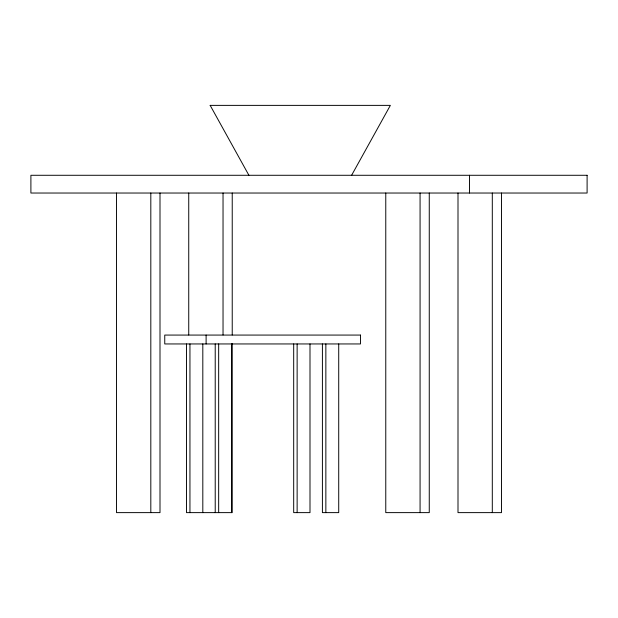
<?xml version="1.0" encoding="UTF-8"?>
<svg xmlns="http://www.w3.org/2000/svg" width="618" height="618" viewBox="0 0 618 618"><rect width="100%" height="100%" fill="white"/><g stroke="black" fill="none" stroke-linecap="round" stroke-linejoin="round"><path stroke-width="0.93" d="M351.611 175.28L390.36 105.377L210.151 105.377M210.174 105.377L248.899 175.28M501.484 193.032L501.484 512.623L458 512.623L458 193.032M492.299 193.032L492.299 512.623M469.502 175.28L469.502 193.032M429.263 193.032L429.263 512.623L385.771 512.623L385.771 193.032M420.07 193.032L420.07 512.623M338.718 343.948L338.718 512.623L322.411 512.623L322.411 343.948M325.856 343.948L325.856 512.623M309.997 343.948L309.997 512.623L293.689 512.623L293.689 343.948M297.134 343.948L297.134 512.623M232.229 193.032L232.229 334.964M232.229 343.654L232.229 512.623L186.497 512.623L186.497 343.948M231.534 343.948L231.534 512.623M223.036 193.032L223.036 334.964M218.664 343.948L218.664 512.623M215.219 343.948L215.219 512.623M206.111 335.072L206.111 343.948M202.812 343.948L202.812 512.623M189.95 343.948L189.95 512.623M188.737 193.032L188.737 334.964M160 193.032L160 512.623L116.516 512.623L116.516 193.032M150.815 193.032L150.815 512.623M587.1 175.28L30.9 175.28L30.9 193.032L587.1 193.032L587.1 175.28M360.464 335.072L164.751 335.072L164.751 343.948L360.464 343.948L360.464 335.072"/></g></svg>
